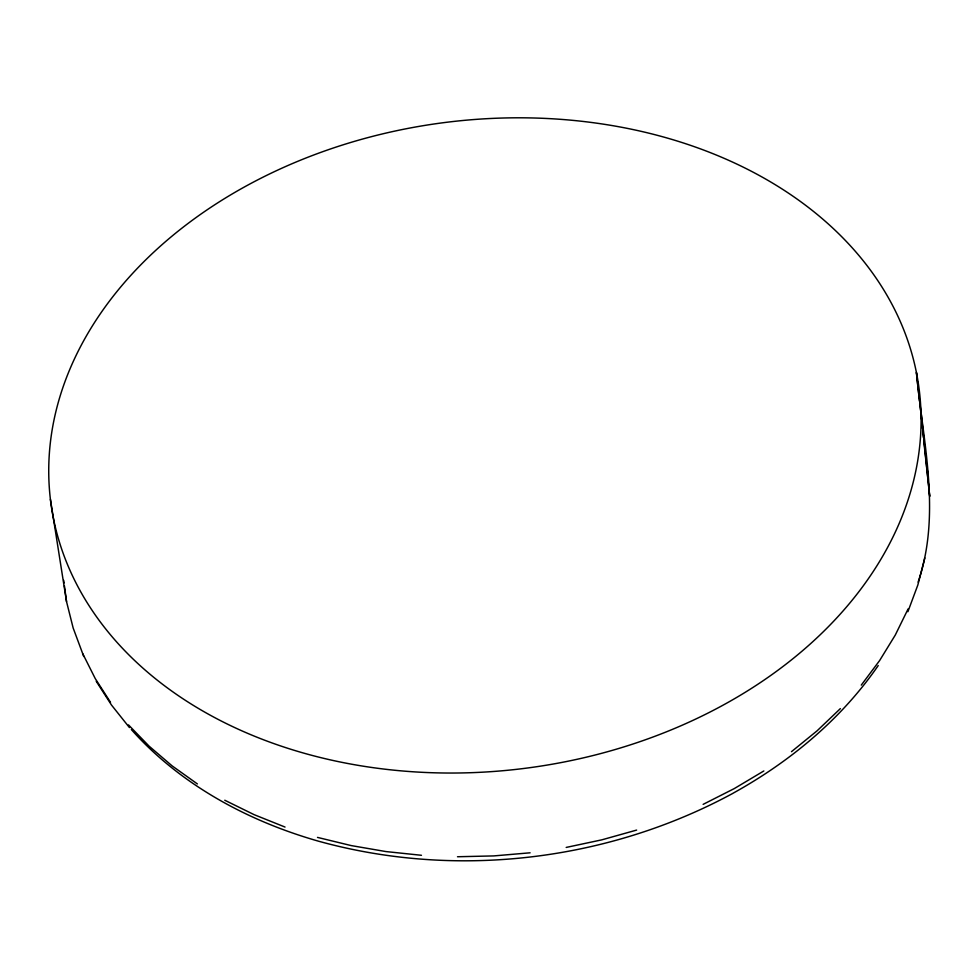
<?xml version="1.0" encoding="UTF-8"?>
<svg xmlns="http://www.w3.org/2000/svg" width="979" height="979" viewBox="0 0 979 979"><rect width="100%" height="100%" fill="white"/><g stroke="black" fill="none" stroke-linecap="round" stroke-linejoin="round"><path stroke-width="1.47" d="M918.094 582.113C941.492 513.914 922.879 441.7 916.417 372.485L919.501 401.194M924.837 557.932L917.837 585.001L907.888 611.716M908.133 608.877L895.271 635.077L879.619 660.556L861.275 685.116M878.224 665.549C841.402 719.063 790.273 761.442 733.748 792.843L732.525 793.553C608.02 860.908 457.413 878.995 320.72 841.793L319.264 841.402C248.409 821.308 180.736 784.999 131.333 729.551M840.374 708.6L817.061 730.848L791.485 751.676M763.84 770.962L734.323 788.56L703.142 804.359M636.631 830.082L601.791 839.847L566.192 847.435M530.116 852.807L493.795 855.915L457.499 856.747M421.459 855.291L385.959 851.571L351.228 845.587L317.502 837.4M285.036 827.059L254.063 814.638L224.766 800.235M197.391 783.934L172.108 765.872L149.089 746.145L128.518 724.913M129.461 727.593L111.484 705.027L96.223 681.274M110.517 702.322L95.22 678.533L82.738 653.703M83.753 656.481L73.156 628.004L66.535 601.632L50.406 499.302M926.648 466.555L927.97 473.408M63.672 580.266L64.039 583.019M64.418 585.821L66.535 601.632M919.819 404.205L920.468 410.25M920.798 413.273L921.447 419.318M921.777 422.341L922.426 428.386M922.744 431.409L923.393 437.454M923.723 440.477L929.732 496.377L920.921 410.764A437.858 325.383 -7.5 0 0 256.29 180.601A437.858 325.383 -7.5 0 0 277.546 744.884A437.858 325.383 -7.5 0 0 920.921 410.764"/></g></svg>
